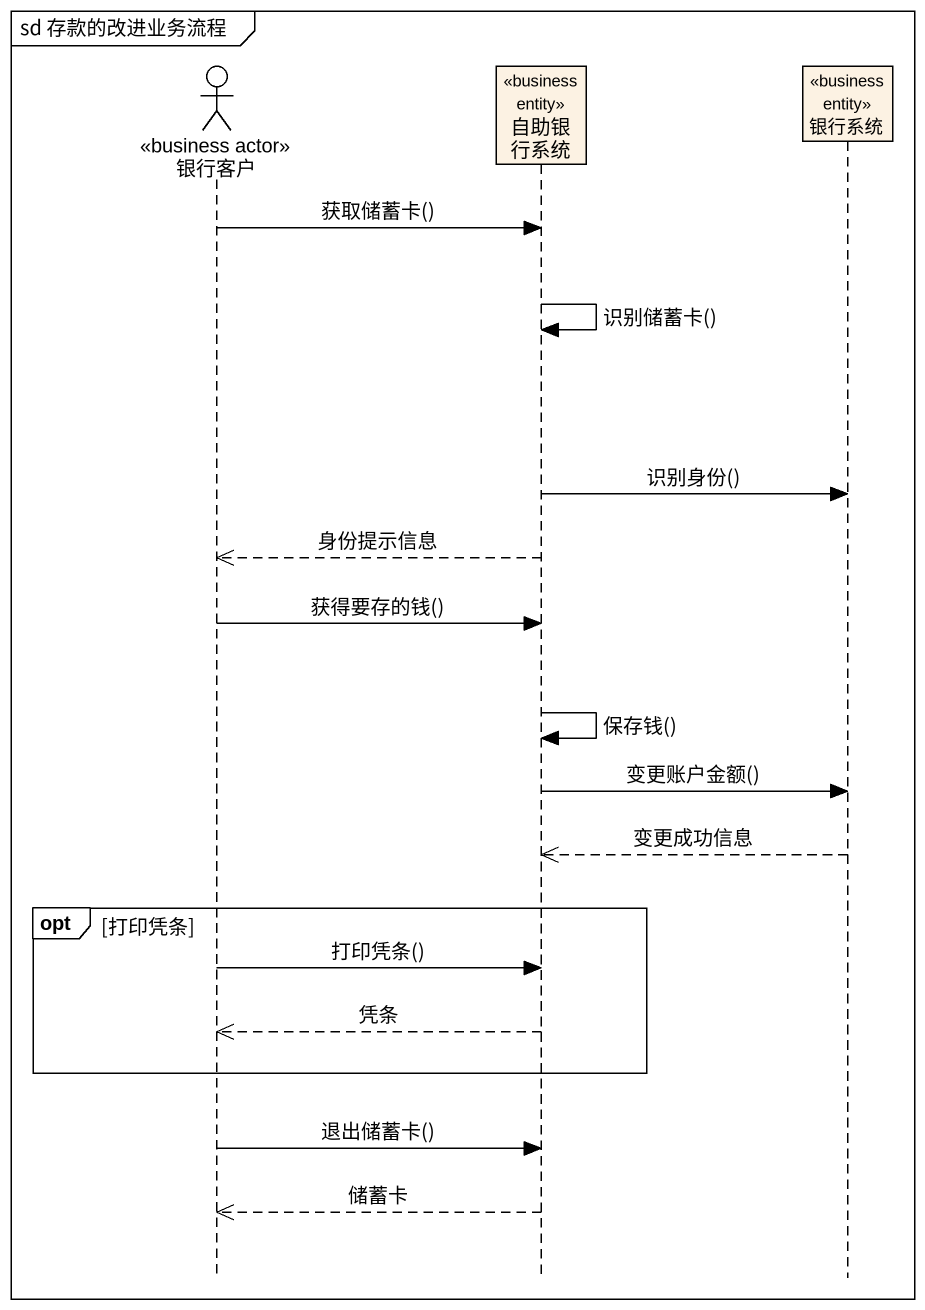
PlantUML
@startuml
mainframe sd 存款的改进业务流程
hide footbox
actor 银行客户 <<business actor>>
participant 自助银行系统 <<business entity>>
participant 银行系统 <<business entity>>

银行客户 -> 自助银行系统 : 获取储蓄卡()
自助银行系统 -> 自助银行系统 : 识别储蓄卡()
自助银行系统 -> 银行系统 : 识别身份()
自助银行系统 -->> 银行客户 : 身份提示信息
银行客户 -> 自助银行系统 : 获得要存的钱()
自助银行系统 -> 自助银行系统 : 保存钱()
自助银行系统 -> 银行系统 : 变更账户金额()
银行系统 -->> 自助银行系统 : 变更成功信息
opt 打印凭条
  银行客户 -> 自助银行系统 : 打印凭条()
  自助银行系统 -->> 银行客户 : 凭条
end
银行客户 -> 自助银行系统 : 退出储蓄卡()
自助银行系统 -->> 银行客户 : 储蓄卡
@enduml
